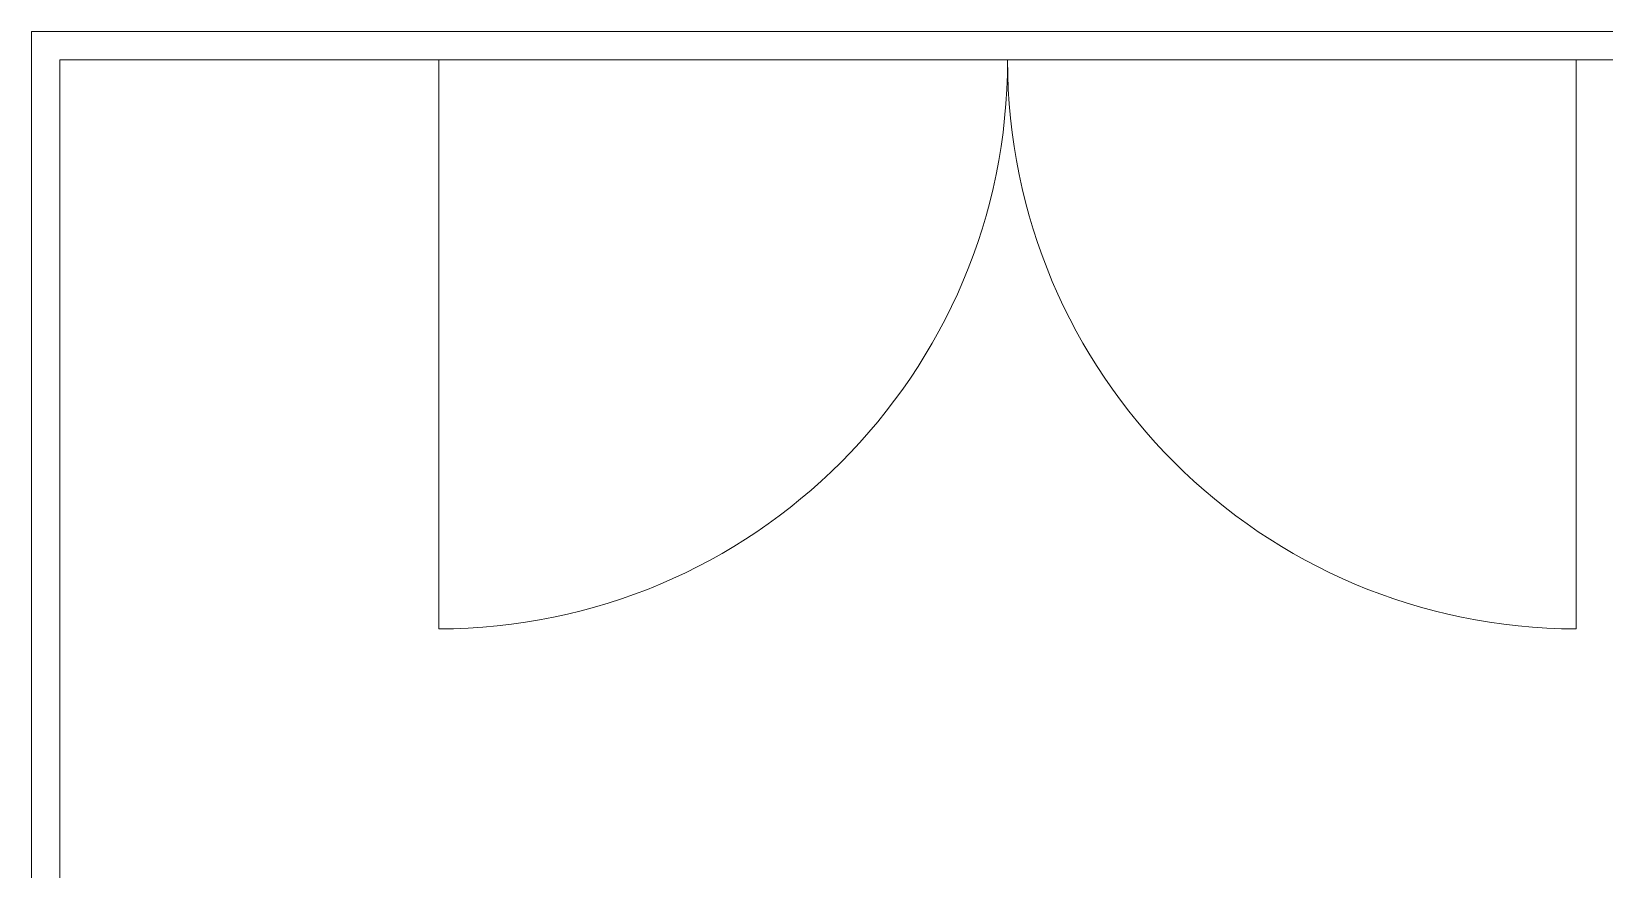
# Model space of a CAD drawing. Header units: millimetres. Extents: x -461 to 1315, y -154 to 152.
# Drawn here: x -214.75 to -206.45, y -80.88 to -76.46 of the extents above; entities that cross this region are included whole.
import ezdxf

# ---------------------------------------------------------------- set-up
doc = ezdxf.new("R2010")
doc.units = ezdxf.units.MM
for name, color, linetype, lineweight in [('A-DOOR', 251, 'Continuous', 13), ('A-GLAZ', 2, 'Continuous', 15), ('A-WALL', 253, 'Continuous', 15)]:
    doc.layers.add(name, color=color, linetype=linetype, lineweight=lineweight)

msp = doc.modelspace()

# ---------------------------------------------------------------- linework, layer by layer
at = {"layer": 'A-DOOR'}
for p, q in [((-212.5956, -76.6126), (-212.5956, -79.6126)), ((-212.5956, -76.6126), (-212.5956, -79.6126)), ((-206.5956, -76.6126), (-206.5956, -79.6126)), ((-206.5956, -76.6126), (-206.5956, -79.6126))]:
    msp.add_line(p, q, dxfattribs=at)
for centre, start, end in [((-212.5956, -76.6126), 270, 0), ((-212.5956, -76.6126), 270, 0), ((-206.5956, -76.6126), 180, 270), ((-206.5956, -76.6126), 180, 270)]:
    msp.add_arc(centre, 3, start, end, dxfattribs=at)
at = {"layer": 'A-GLAZ'}
msp.add_line((-206.5956, -76.6126), (-206.5956, -76.6126), dxfattribs=at)
msp.add_line((-206.5956, -76.6126), (-206.5956, -76.6126), dxfattribs=at)
msp.add_line((-206.5956, -76.6126), (-206.5956, -76.6126), dxfattribs=at)
msp.add_line((-206.5956, -76.6126), (-206.5956, -76.6126), dxfattribs=at)
msp.add_line((-206.5956, -76.6126), (-206.5956, -76.6126), dxfattribs=at)
msp.add_line((-206.5956, -76.6126), (-206.5956, -76.6126), dxfattribs=at)
at = {"layer": 'A-WALL'}
for p, q in [((-181.7456, -76.4626), (-214.7456, -76.4626)), ((-214.7456, -76.4626), (-214.7456, -111.4626)), ((-214.7456, -76.4626), (-214.5956, -76.4626)), ((-181.7456, -76.4626), (-214.7456, -76.4626)), ((-214.7456, -76.4626), (-214.7456, -111.4626)), ((-214.7456, -76.4626), (-214.5956, -76.4626)), ((-181.8956, -76.6126), (-214.5956, -76.6126)), ((-214.5956, -76.6126), (-214.5956, -111.3126)), ((-181.8956, -76.6126), (-214.5956, -76.6126)), ((-214.5956, -76.6126), (-214.5956, -111.3126))]:
    msp.add_line(p, q, dxfattribs=at)

doc.saveas('drawing.dxf')
